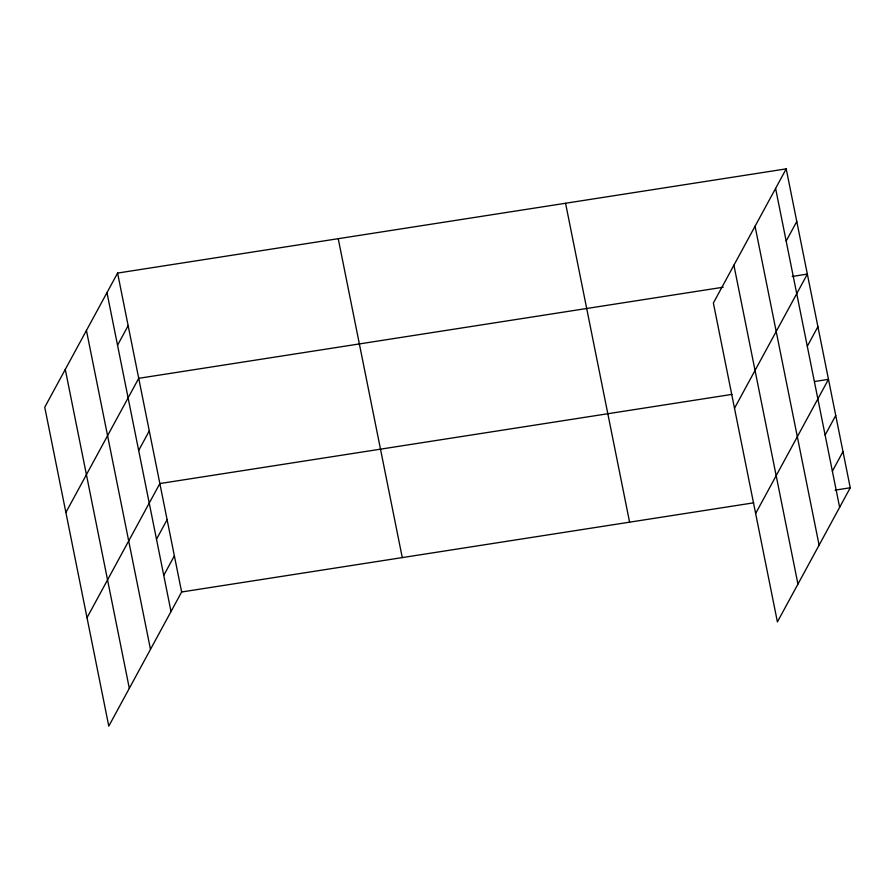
<?xml version="1.0" encoding="UTF-8"?>
<svg xmlns="http://www.w3.org/2000/svg" width="895" height="895" viewBox="0 0 895 895"><rect width="100%" height="100%" fill="white"/><g stroke="black" fill="none" stroke-linecap="round" stroke-linejoin="round"><path stroke-width="1.34" d="M117.592 273.076L44.75 407.225L108.787 726.136L181.629 591.987L117.592 273.076L786.213 168.864L850.25 487.775L777.408 621.924L713.371 303.013L786.213 168.864M117.536 345.246L128.153 325.69M65.883 512.466L138.725 378.317L723.227 287.217M138.669 450.487L149.286 430.931M87.016 617.707L159.847 483.557L731.942 394.393M156.491 539.249L167.108 519.693M163.751 575.384L174.368 555.84M786.168 241.035L796.785 221.49M734.504 408.254L807.346 274.105L792.176 276.477M807.301 346.275L817.907 326.731M755.637 513.495L828.479 379.346L814.685 381.494M825.123 435.037L835.74 415.493M832.372 471.184L842.989 451.628M181.629 591.987L753.713 502.822M835.08 490.136L850.25 487.775M775.596 188.42L839.633 507.331M755.067 226.234L819.104 545.144M733.911 265.2L797.948 584.111M565.562 203.254L629.599 522.165M338.232 238.685L402.269 557.596M106.975 292.62L171.012 611.531M86.435 330.445L150.472 649.356M65.279 369.411L129.316 688.311"/></g></svg>
